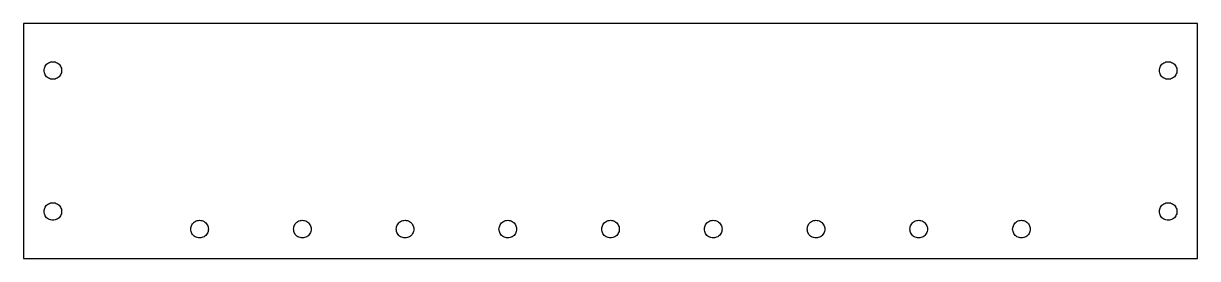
# Model space of a CAD drawing. Extents: x 333 to 533, y 306 to 345.
import ezdxf

# ---------------------------------------------------------------- set-up
doc = ezdxf.new("R2010")
doc.units = 0
doc.layers.add('Barrier_Drawing_200mm_v2', color=7, linetype='CONTINUOUS')

msp = doc.modelspace()

# ---------------------------------------------------------------- linework, layer by layer
at = {"layer": 'Barrier_Drawing_200mm_v2', "color": 7}
for p, q in [((333.006502, 345.496598), (333.006502, 305.522016)), ((532.870701, 345.496598), (333.006502, 345.496598)), ((532.870701, 305.522016), (532.870701, 345.496598)), ((333.006502, 305.522016), (532.870701, 305.522016))]:
    msp.add_line(p, q, dxfattribs=at)
for points, knots in [([(336.504147, 337.501856), (336.545366, 337.237502), (336.626582, 336.71663), (337.2236, 336.143196), (338.002384, 335.930706), (338.789344, 336.143196), (339.362316, 336.71663), (339.574963, 337.501856), (339.362316, 338.287082), (338.789344, 338.860516), (338.002384, 339.073006), (337.2236, 338.860516), (336.626582, 338.287082), (336.545366, 337.76621), (336.504147, 337.501856)], [0, 0, 0, 0, 0.784079, 1.544916, 2.328995, 3.113075, 3.873912, 4.657991, 5.44207, 6.202907, 6.986986, 7.771066, 8.531902, 9.315982, 9.315982, 9.315982, 9.315982]), ([(526.375572, 337.501856), (526.416788, 337.237502), (526.497999, 336.716632), (527.095014, 336.143189), (527.873809, 335.930709), (528.66078, 336.143189), (529.233751, 336.716632), (529.446383, 337.501856), (529.233751, 338.287079), (528.66078, 338.860523), (527.873809, 339.073003), (527.095014, 338.860523), (526.497999, 338.287079), (526.416788, 337.76621), (526.375572, 337.501856)], [0, 0, 0, 0, 0.784077, 1.544909, 2.329003, 3.113097, 3.873928, 4.658006, 5.442083, 6.202914, 6.987009, 7.771103, 8.531934, 9.316012, 9.316012, 9.316012, 9.316012]), ([(336.504147, 313.518501), (336.545366, 313.254146), (336.626582, 312.733275), (337.2236, 312.15984), (338.002384, 311.94735), (338.789344, 312.15984), (339.362316, 312.733275), (339.574963, 313.518501), (339.362316, 314.303726), (338.789344, 314.877161), (338.002384, 315.089651), (337.2236, 314.877161), (336.626582, 314.303726), (336.545366, 313.782855), (336.504147, 313.518501)], [0, 0, 0, 0, 0.784079, 1.544916, 2.328995, 3.113075, 3.873912, 4.657991, 5.44207, 6.202907, 6.986986, 7.771066, 8.531902, 9.315982, 9.315982, 9.315982, 9.315982]), ([(526.375572, 313.518501), (526.416788, 313.254147), (526.497999, 312.733277), (527.095014, 312.159833), (527.873809, 311.947353), (528.66078, 312.159833), (529.233751, 312.733277), (529.446383, 313.518501), (529.233751, 314.303724), (528.66078, 314.877168), (527.873809, 315.089648), (527.095014, 314.877168), (526.497999, 314.303724), (526.416788, 313.782854), (526.375572, 313.518501)], [0, 0, 0, 0, 0.784077, 1.544909, 2.329003, 3.113097, 3.873928, 4.658006, 5.442083, 6.202914, 6.987009, 7.771103, 8.531934, 9.316012, 9.316012, 9.316012, 9.316012]), ([(361.487825, 310.519274), (361.529044, 310.25492), (361.61026, 309.734048), (362.207279, 309.160614), (362.986062, 308.948124), (363.773022, 309.160614), (364.345994, 309.734048), (364.558642, 310.519274), (364.345994, 311.3045), (363.773022, 311.877934), (362.986062, 312.090424), (362.207279, 311.877934), (361.61026, 311.3045), (361.529044, 310.783628), (361.487825, 310.519274)], [0, 0, 0, 0, 0.784079, 1.544916, 2.328995, 3.113075, 3.873912, 4.657991, 5.44207, 6.202907, 6.986986, 7.771066, 8.531902, 9.315982, 9.315982, 9.315982, 9.315982]), ([(378.976052, 310.519274), (379.017271, 310.25492), (379.098487, 309.734048), (379.695505, 309.160614), (380.474288, 308.948124), (381.261249, 309.160614), (381.834221, 309.734048), (382.046868, 310.519274), (381.834221, 311.3045), (381.261249, 311.877934), (380.474288, 312.090424), (379.695505, 311.877934), (379.098487, 311.3045), (379.017271, 310.783628), (378.976052, 310.519274)], [0, 0, 0, 0, 0.784079, 1.544916, 2.328995, 3.113075, 3.873912, 4.657991, 5.44207, 6.202907, 6.986986, 7.771066, 8.531902, 9.315982, 9.315982, 9.315982, 9.315982]), ([(396.464278, 310.519274), (396.505497, 310.25492), (396.586713, 309.734048), (397.183731, 309.160614), (397.962515, 308.948124), (398.749475, 309.160614), (399.322447, 309.734048), (399.535094, 310.519274), (399.322447, 311.3045), (398.749475, 311.877934), (397.962515, 312.090424), (397.183731, 311.877934), (396.586713, 311.3045), (396.505497, 310.783628), (396.464278, 310.519274)], [0, 0, 0, 0, 0.784079, 1.544916, 2.328995, 3.113075, 3.873912, 4.657991, 5.44207, 6.202907, 6.986986, 7.771066, 8.531902, 9.315982, 9.315982, 9.315982, 9.315982]), ([(413.952504, 310.519274), (413.993723, 310.25492), (414.07494, 309.734048), (414.671958, 309.160614), (415.450741, 308.948124), (416.237702, 309.160614), (416.810674, 309.734048), (417.023321, 310.519274), (416.810674, 311.3045), (416.237702, 311.877934), (415.450741, 312.090424), (414.671958, 311.877934), (414.07494, 311.3045), (413.993723, 310.783628), (413.952504, 310.519274)], [0, 0, 0, 0, 0.784079, 1.544916, 2.328995, 3.113075, 3.873912, 4.657991, 5.44207, 6.202907, 6.986986, 7.771066, 8.531902, 9.315982, 9.315982, 9.315982, 9.315982]), ([(431.438988, 310.519274), (431.480207, 310.25492), (431.561423, 309.734048), (432.158441, 309.160614), (432.937225, 308.948124), (433.724185, 309.160614), (434.297157, 309.734048), (434.509804, 310.519274), (434.297157, 311.3045), (433.724185, 311.877934), (432.937225, 312.090424), (432.158441, 311.877934), (431.561423, 311.3045), (431.480207, 310.783628), (431.438988, 310.519274)], [0, 0, 0, 0, 0.784079, 1.544916, 2.328995, 3.113075, 3.873912, 4.657991, 5.44207, 6.202907, 6.986986, 7.771066, 8.531902, 9.315982, 9.315982, 9.315982, 9.315982]), ([(448.927214, 310.519274), (448.968433, 310.25492), (449.04965, 309.734048), (449.646668, 309.160614), (450.425451, 308.948124), (451.212412, 309.160614), (451.785384, 309.734048), (451.998031, 310.519274), (451.785384, 311.3045), (451.212412, 311.877934), (450.425451, 312.090424), (449.646668, 311.877934), (449.04965, 311.3045), (448.968433, 310.783628), (448.927214, 310.519274)], [0, 0, 0, 0, 0.784079, 1.544916, 2.328995, 3.113075, 3.873912, 4.657991, 5.44207, 6.202907, 6.986986, 7.771066, 8.531902, 9.315982, 9.315982, 9.315982, 9.315982]), ([(466.415441, 310.519274), (466.456657, 310.25492), (466.537867, 309.73405), (467.134883, 309.160607), (467.913678, 308.948127), (468.700648, 309.160607), (469.27362, 309.73405), (469.486252, 310.519274), (469.27362, 311.304498), (468.700648, 311.877941), (467.913678, 312.090421), (467.134883, 311.877941), (466.537867, 311.304498), (466.456657, 310.783628), (466.415441, 310.519274)], [0, 0, 0, 0, 0.784077, 1.544909, 2.329003, 3.113097, 3.873928, 4.658006, 5.442083, 6.202914, 6.987009, 7.771103, 8.531934, 9.316012, 9.316012, 9.316012, 9.316012]), ([(483.903667, 310.519274), (483.944883, 310.25492), (484.026094, 309.73405), (484.62311, 309.160607), (485.401904, 308.948127), (486.188875, 309.160607), (486.761846, 309.73405), (486.974478, 310.519274), (486.761846, 311.304498), (486.188875, 311.877941), (485.401904, 312.090421), (484.62311, 311.877941), (484.026094, 311.304498), (483.944883, 310.783628), (483.903667, 310.519274)], [0, 0, 0, 0, 0.784077, 1.544909, 2.329003, 3.113097, 3.873928, 4.658006, 5.442083, 6.202914, 6.987009, 7.771103, 8.531934, 9.316012, 9.316012, 9.316012, 9.316012]), ([(501.391893, 310.519274), (501.43311, 310.25492), (501.51432, 309.73405), (502.111336, 309.160607), (502.89013, 308.948127), (503.677101, 309.160607), (504.250072, 309.73405), (504.462705, 310.519274), (504.250072, 311.304498), (503.677101, 311.877941), (502.89013, 312.090421), (502.111336, 311.877941), (501.51432, 311.304498), (501.43311, 310.783628), (501.391893, 310.519274)], [0, 0, 0, 0, 0.784077, 1.544909, 2.329003, 3.113097, 3.873928, 4.658006, 5.442083, 6.202914, 6.987009, 7.771103, 8.531934, 9.316012, 9.316012, 9.316012, 9.316012])]:
    msp.add_open_spline(points, degree=3, knots=knots, dxfattribs=at)

doc.saveas('drawing.dxf')
